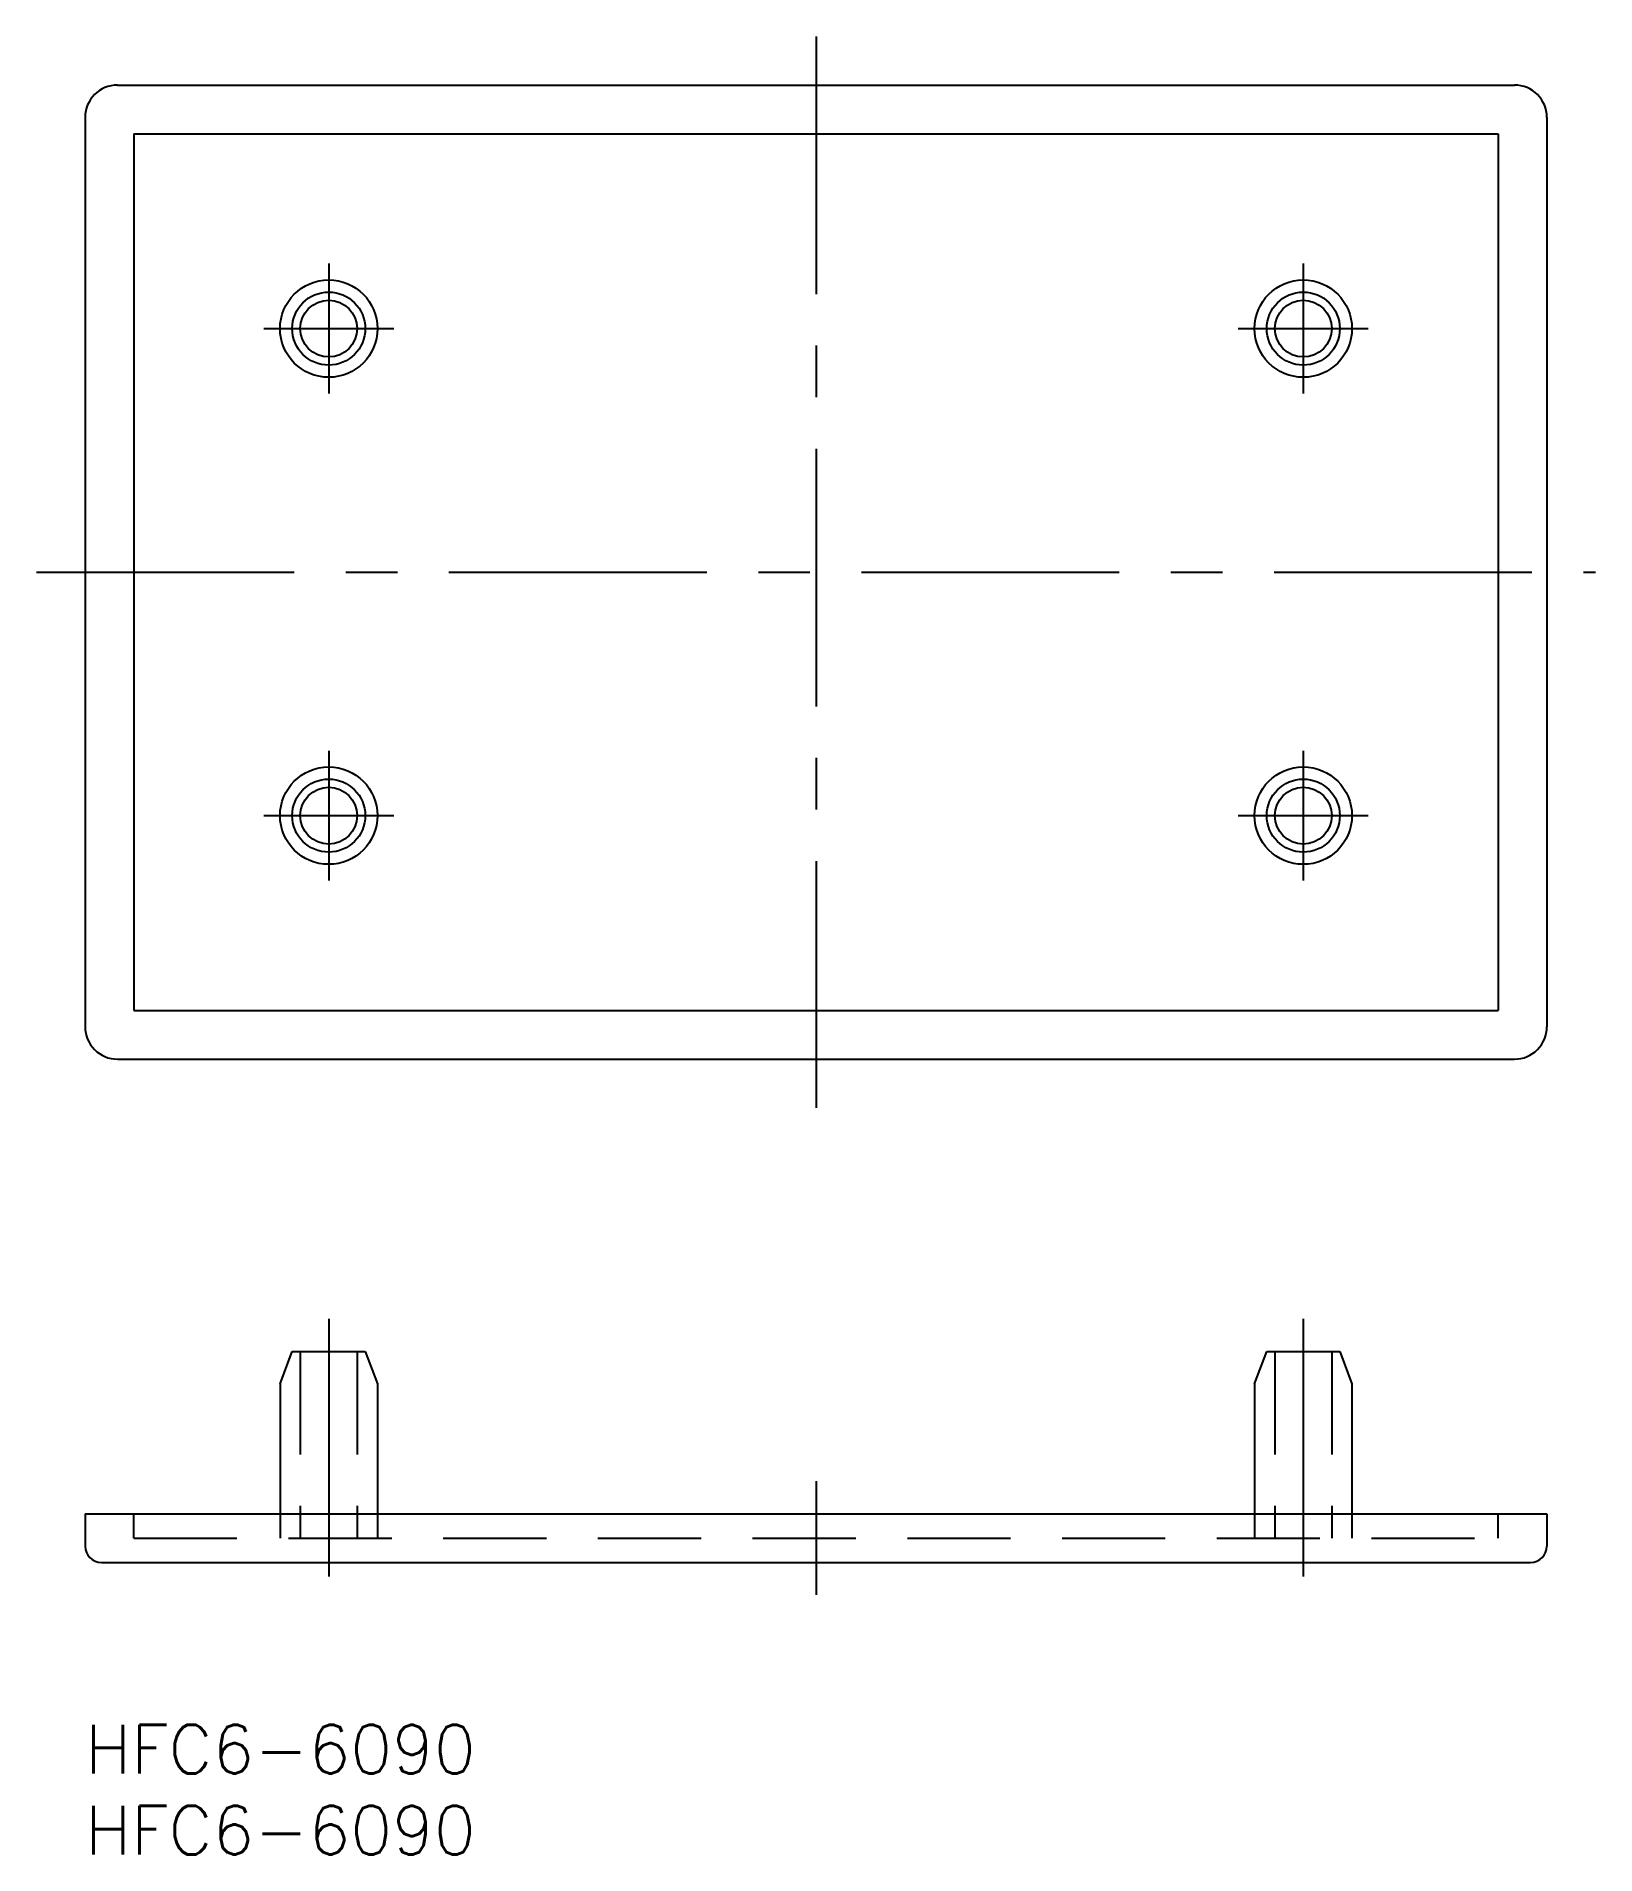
# Model space of a CAD drawing. Extents: x -3 to 93, y -8 to 104.
import ezdxf

# ---------------------------------------------------------------- set-up
doc = ezdxf.new("R2010")
doc.units = 0
doc.header["$LTSCALE"] = 0.5
doc.linetypes.add('CENTER', pattern=[50.8, 31.75, -6.35, 6.35, -6.35])
doc.linetypes.add('DASHED', pattern=[19.05, 12.7, -6.35])
for name, color, linetype in [('MSM_CENTER', 1, 'CENTER'), ('MSM_CONTINUOUS', 7, 'CONTINUOUS'), ('MSM_DASHED', 4, 'DASHED'), ('MSM_PART_NUMBER', 7, 'CONTINUOUS')]:
    doc.layers.add(name, color=color, linetype=linetype)
doc.styles.get("Standard").update_dxf_attribs({"font": 'txt.shx', "height": 3, "bigfont": 'bigfont.shx'})

# ---------------------------------------------------------------- blocks, each defined once
blk = doc.blocks.new('*U2')
at = {"layer": 'MSM_PART_NUMBER'}
blk.add_text('HFC6-6090', height=3, dxfattribs=at).set_placement((0, -3))
blk = doc.blocks.new('*U3')
at = {"layer": 'MSM_PART_NUMBER'}
blk.add_text('HFC6-6090', height=3, dxfattribs=at).set_placement((0, -8))

msp = doc.modelspace()

# ---------------------------------------------------------------- linework, layer by layer
at = {"layer": 'MSM_CENTER'}
for p, q in [((45, 104), (45, 38)), ((15, 90), (15, 82)), ((75, 90), (75, 82)), ((11, 86), (19, 86)), ((71, 86), (79, 86)), ((-3, 71), (93, 71)), ((15, 60), (15, 52)), ((75, 60), (75, 52)), ((11, 56), (19, 56)), ((71, 56), (79, 56)), ((15, 25), (15, 8)), ((75, 25), (75, 8)), ((45, 15), (45, 8))]:
    msp.add_line(p, q, dxfattribs=at)
at = {"layer": 'MSM_CONTINUOUS'}
for p, q in [((2, 101), (88, 101)), ((0, 99), (0, 43)), ((90, 99), (90, 43)), ((3, 98), (3, 44)), ((3, 98), (87, 98)), ((87, 98), (87, 44)), ((3, 44), (87, 44)), ((2, 41), (88, 41)), ((12, 21), (12.75, 23)), ((12.75, 23), (17.25, 23)), ((17.25, 23), (18, 21)), ((72, 21), (72.75, 23)), ((72.75, 23), (77.25, 23)), ((77.25, 23), (78, 21)), ((12, 21), (12, 13)), ((18, 21), (18, 13)), ((72, 21), (72, 13)), ((78, 21), (78, 13)), ((0, 13), (0, 11)), ((0, 13), (90, 13)), ((90, 13), (90, 11)), ((1, 10), (89, 10))]:
    msp.add_line(p, q, dxfattribs=at)
for centre, radius in [((15, 86), 3), ((75, 86), 3), ((15, 86), 2.25), ((15, 86), 1.75), ((75, 86), 2.25), ((75, 86), 1.75), ((15, 56), 3), ((15, 56), 2.25), ((75, 56), 3), ((75, 56), 2.25), ((15, 56), 1.75), ((75, 56), 1.75)]:
    msp.add_circle(centre, radius, dxfattribs=at)
for centre, radius, start, end in [((2, 99), 2, 90, 180), ((88, 99), 2, 0, 90), ((2, 43), 2, 180, 270), ((88, 43), 2, 270, 0), ((1, 11), 1, 180, 270), ((89, 11), 1, 270, 0)]:
    msp.add_arc(centre, radius, start, end, dxfattribs=at)
at = {"layer": 'MSM_DASHED'}
for p, q in [((13.25, 23), (13.25, 11.5)), ((16.75, 23), (16.75, 11.5)), ((73.25, 23), (73.25, 11.5)), ((76.75, 23), (76.75, 11.5)), ((3, 11.5), (3, 13)), ((12, 13), (12, 11.5)), ((18, 13), (18, 11.5)), ((72, 13), (72, 11.5)), ((78, 13), (78, 11.5)), ((87, 11.5), (87, 13)), ((3, 11.5), (87, 11.5))]:
    msp.add_line(p, q, dxfattribs=at)

# ---------------------------------------------------------------- block references
at = {"layer": 'MSM_CONTINUOUS'}
for name in ['*U2', '*U3']:
    msp.add_blockref(name, (0, 0), dxfattribs=at)

doc.saveas('drawing.dxf')
